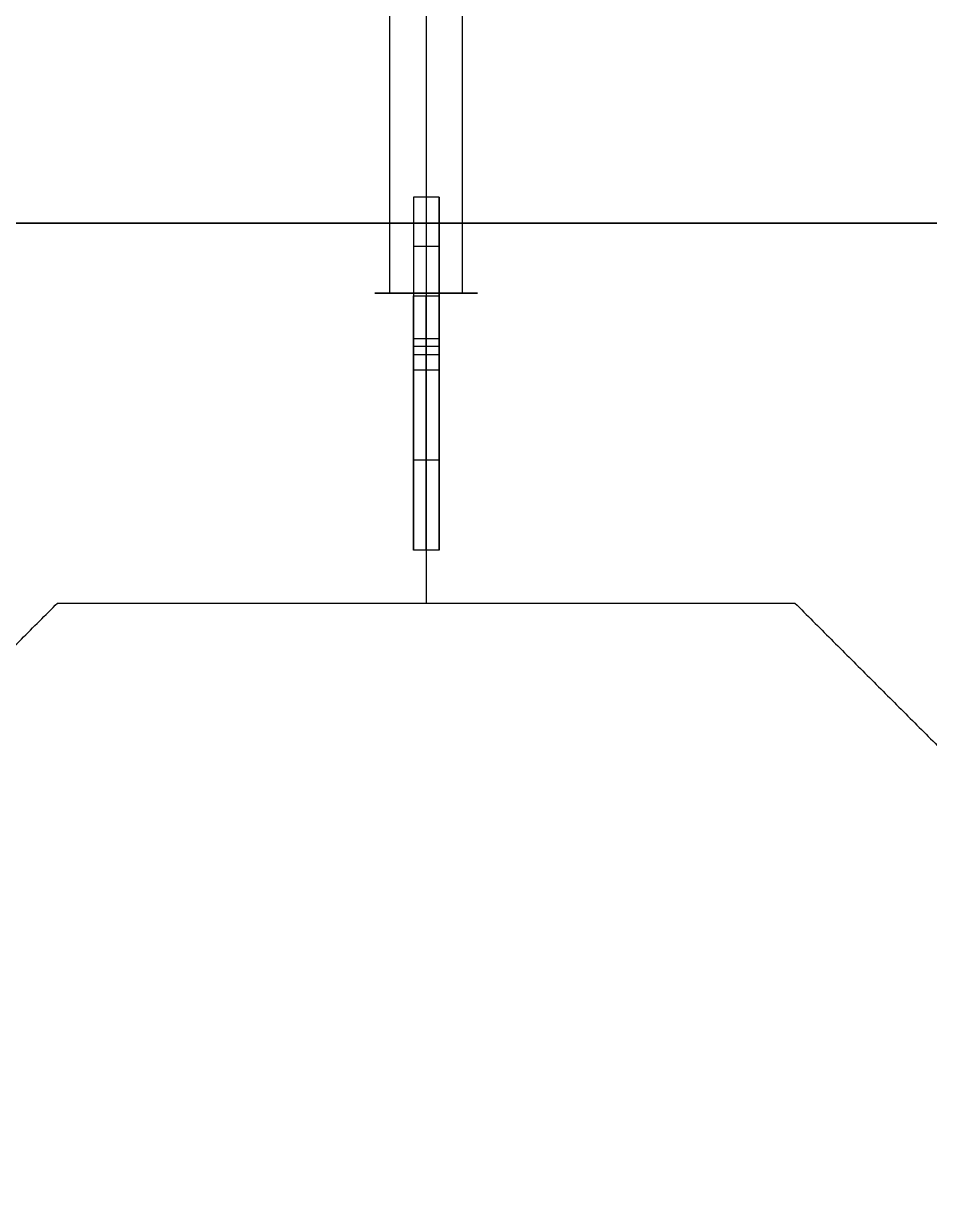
# Model space of a CAD drawing. Header units: millimetres. Extents: x 565 to 905, y -1671 to 168.
# Drawn here: x 703.7 to 774.2, y -162.1 to -72 of the extents above; entities that cross this region are included whole.
import ezdxf

# ---------------------------------------------------------------- set-up
doc = ezdxf.new("R2010")
doc.units = ezdxf.units.MM
doc.header["$MEASUREMENT"] = 0
doc.layers.add('V3', color=7, linetype='Continuous', true_color=0x000000)
doc.layers.add('V3 - steel', color=7, linetype='Continuous', true_color=0x191919)

msp = doc.modelspace()

# ---------------------------------------------------------------- linework, layer by layer
at = {"layer": 'V3'}
for p, q in [((735, -13.028, -15), (735, -117.113, -15)), ((888, -87.57, -15), (582, -87.57, -15))]:
    msp.add_line(p, q, dxfattribs=at)
for points in [[(735, -13.028), (735, -65.07), (735, -117.113)], [(582, -87.57), (735, -87.57), (888, -87.57)], [(661.334, -162.113), (683.834, -139.613), (706.334, -117.113)], [(661.334, -162.113, -15), (683.834, -139.613, -15), (706.334, -117.113, -15)], [(661.334, -162.113, -7.5), (683.834, -139.613, -7.5), (706.334, -117.113, -7.5)], [(706.334, -117.113, -15), (735, -117.113, -15), (763.666, -117.113, -15)], [(706.334, -117.113), (735, -117.113), (763.666, -117.113)], [(706.334, -117.113), (706.334, -117.113, -7.5), (706.334, -117.113, -15)], [(706.334, -117.113, -7.5), (735, -117.113, -7.5), (763.666, -117.113, -7.5)], [(735, -117.113), (735, -117.113, -7.5), (735, -117.113, -15)], [(763.666, -117.113), (763.666, -117.113, -7.5), (763.666, -117.113, -15)], [(763.666, -117.113), (786.166, -139.613), (808.666, -162.113)], [(763.666, -117.113, -15), (786.166, -139.613, -15), (808.666, -162.113, -15)], [(763.666, -117.113, -7.5), (786.166, -139.613, -7.5), (808.666, -162.113, -7.5)]]:
    msp.add_open_spline(points, degree=2, dxfattribs=at)
at = {"layer": 'V3 - steel'}
for p, q in [((735, -85.571, 349.457), (735, -93.226, 349.457)), ((735, -85.571, 92.628), (735, -93.226, 92.628)), ((736, -89.399, 349.457), (734, -89.399, 349.457)), ((736, -89.399, 92.628), (734, -89.399, 92.628)), ((732.172, -93.028, 350.544), (737.828, -93.028, 356.201)), ((732.172, -93.028, 356.201), (737.828, -93.028, 350.544)), ((732.172, -93.028, 93.714), (737.828, -93.028, 99.371)), ((732.172, -93.028, 99.371), (737.828, -93.028, 93.714)), ((736, -97.177, 363.755), (734, -97.177, 363.755)), ((736, -97.177, 106.926), (734, -97.177, 106.926)), ((735, -96.569, 367.202), (735, -97.784, 360.309)), ((735, -96.569, 110.372), (735, -97.784, 103.479)), ((734, -99, 367.415), (734, -99, 360.415)), ((734, -99, 346.415), (734, -99, 339.415)), ((734, -99, 110.585), (734, -99, 103.585)), ((734, -99, 89.585), (734, -99, 82.585)), ((736, -99, 367.415), (736, -99, 360.415)), ((736, -99, 346.415), (736, -99, 339.415)), ((736, -99, 110.585), (736, -99, 103.585)), ((736, -99, 89.585), (736, -99, 82.585)), ((734, -113, 353.415), (734, -106, 353.415)), ((734, -113, 96.585), (734, -106, 96.585)), ((736, -113, 353.415), (736, -106, 353.415)), ((736, -113, 96.585), (736, -106, 96.585))]:
    msp.add_line(p, q, dxfattribs=at)
for points in [[(732.172, -93.028, 350.544), (732.172, -53.028, 350.544), (732.172, -13.028, 350.544)], [(732.172, -93.028, 356.201), (732.172, -53.028, 356.201), (732.172, -13.028, 356.201)], [(732.172, -93.028, 93.714), (732.172, -53.028, 93.714), (732.172, -13.028, 93.714)], [(732.172, -93.028, 99.371), (732.172, -53.028, 99.371), (732.172, -13.028, 99.371)], [(737.828, -93.028, 356.201), (737.828, -53.028, 356.201), (737.828, -13.028, 356.201)], [(737.828, -93.028, 350.544), (737.828, -53.028, 350.544), (737.828, -13.028, 350.544)], [(737.828, -93.028, 99.371), (737.828, -53.028, 99.371), (737.828, -13.028, 99.371)], [(737.828, -93.028, 93.714), (737.828, -53.028, 93.714), (737.828, -13.028, 93.714)], [(736, -85.571, 349.457), (735, -85.571, 349.457), (734, -85.571, 349.457)], [(734, -85.571, 349.457), (734, -89.399, 349.457), (734, -93.226, 349.457)], [(736, -85.571, 92.628), (735, -85.571, 92.628), (734, -85.571, 92.628)], [(734, -85.571, 92.628), (734, -89.399, 92.628), (734, -93.226, 92.628)], [(736, -93.226, 349.457), (736, -89.399, 349.457), (736, -85.571, 349.457)], [(736, -93.226, 92.628), (736, -89.399, 92.628), (736, -85.571, 92.628)], [(734, -93.226, 349.457), (735, -93.226, 349.457), (736, -93.226, 349.457)], [(734, -93.226, 92.628), (735, -93.226, 92.628), (736, -93.226, 92.628)], [(734, -96.569, 367.202), (734, -97.177, 363.755), (734, -97.784, 360.309)], [(736, -96.569, 367.202), (735, -96.569, 367.202), (734, -96.569, 367.202)], [(734, -96.569, 110.372), (734, -97.177, 106.926), (734, -97.784, 103.479)], [(736, -96.569, 110.372), (735, -96.569, 110.372), (734, -96.569, 110.372)], [(736, -97.784, 360.309), (736, -97.177, 363.755), (736, -96.569, 367.202)], [(736, -97.784, 103.479), (736, -97.177, 106.926), (736, -96.569, 110.372)], [(734, -97.784, 360.309), (735, -97.784, 360.309), (736, -97.784, 360.309)], [(734, -97.784, 103.479), (735, -97.784, 103.479), (736, -97.784, 103.479)], [(736, -99, 339.415), (735, -99, 339.415), (734, -99, 339.415)], [(736, -99, 367.415), (735, -99, 367.415), (734, -99, 367.415)], [(736, -99, 360.415), (735, -99, 360.415), (734, -99, 360.415)], [(736, -99, 346.415), (735, -99, 346.415), (734, -99, 346.415)], [(736, -99, 82.585), (735, -99, 82.585), (734, -99, 82.585)], [(736, -99, 110.585), (735, -99, 110.585), (734, -99, 110.585)], [(736, -99, 103.585), (735, -99, 103.585), (734, -99, 103.585)], [(736, -99, 89.585), (735, -99, 89.585), (734, -99, 89.585)], [(736, -106, 353.415), (735, -106, 353.415), (734, -106, 353.415)], [(736, -106, 96.585), (735, -106, 96.585), (734, -106, 96.585)], [(736, -113, 353.415), (735, -113, 353.415), (734, -113, 353.415)], [(736, -113, 96.585), (735, -113, 96.585), (734, -113, 96.585)]]:
    msp.add_open_spline(points, degree=2, dxfattribs=at)
for points, weights, knots in [([(734, -85.571, 349.457), (734, -88.53, 339.415), (734, -99, 339.415), (734, -113, 339.415), (734, -113, 353.415), (734, -113, 367.415), (734, -99, 367.415), (734, -97.775, 367.415), (734, -96.569, 367.202)], [0.908929963511, 0.763499454841, 1, 0.707106781187, 1, 0.707106781187, 1, 0.965028346451, 0.9384079723], [1.814615, 1.814615, 1.814615, 9.424778, 9.424778, 18.849556, 18.849556, 28.274334, 28.274334, 29.399659, 29.399659, 29.399659]), ([(734, -85.571, 92.628), (734, -88.53, 82.585), (734, -99, 82.585), (734, -113, 82.585), (734, -113, 96.585), (734, -113, 110.585), (734, -99, 110.585), (734, -97.775, 110.585), (734, -96.569, 110.372)], [0.908929963511, 0.763499454841, 1, 0.707106781187, 1, 0.707106781187, 1, 0.965028346451, 0.9384079723], [1.814615, 1.814615, 1.814615, 9.424778, 9.424778, 18.849556, 18.849556, 28.274334, 28.274334, 29.399659, 29.399659, 29.399659]), ([(735, -85.571, 349.457), (735, -88.53, 339.415), (735, -99, 339.415), (735, -113, 339.415), (735, -113, 353.415), (735, -113, 367.415), (735, -99, 367.415), (735, -97.775, 367.415), (735, -96.569, 367.202)], [0.908929963511, 0.763499454841, 1, 0.707106781187, 1, 0.707106781187, 1, 0.965028346451, 0.9384079723], [1.814615, 1.814615, 1.814615, 9.424778, 9.424778, 18.849556, 18.849556, 28.274334, 28.274334, 29.399659, 29.399659, 29.399659]), ([(735, -85.571, 92.628), (735, -88.53, 82.585), (735, -99, 82.585), (735, -113, 82.585), (735, -113, 96.585), (735, -113, 110.585), (735, -99, 110.585), (735, -97.775, 110.585), (735, -96.569, 110.372)], [0.908929963511, 0.763499454841, 1, 0.707106781187, 1, 0.707106781187, 1, 0.965028346451, 0.9384079723], [1.814615, 1.814615, 1.814615, 9.424778, 9.424778, 18.849556, 18.849556, 28.274334, 28.274334, 29.399659, 29.399659, 29.399659]), ([(736, -85.571, 349.457), (736, -88.53, 339.415), (736, -99, 339.415), (736, -113, 339.415), (736, -113, 353.415), (736, -113, 367.415), (736, -99, 367.415), (736, -97.775, 367.415), (736, -96.569, 367.202)], [0.908929963511, 0.763499454841, 1, 0.707106781187, 1, 0.707106781187, 1, 0.965028346451, 0.9384079723], [1.814615, 1.814615, 1.814615, 9.424778, 9.424778, 18.849556, 18.849556, 28.274334, 28.274334, 29.399659, 29.399659, 29.399659]), ([(736, -85.571, 92.628), (736, -88.53, 82.585), (736, -99, 82.585), (736, -113, 82.585), (736, -113, 96.585), (736, -113, 110.585), (736, -99, 110.585), (736, -97.775, 110.585), (736, -96.569, 110.372)], [0.908929963511, 0.763499454841, 1, 0.707106781187, 1, 0.707106781187, 1, 0.965028346451, 0.9384079723], [1.814615, 1.814615, 1.814615, 9.424778, 9.424778, 18.849556, 18.849556, 28.274334, 28.274334, 29.399659, 29.399659, 29.399659]), ([(737.828, -93.028, 356.201), (740.657, -93.028, 353.372), (737.828, -93.028, 350.544), (735, -93.028, 347.716), (732.172, -93.028, 350.544), (729.343, -93.028, 353.372), (732.172, -93.028, 356.201), (735, -93.028, 359.029), (737.828, -93.028, 356.201)], [1, 0.707106781187, 1, 0.707106781187, 1, 0.707106781187, 1, 0.707106781187, 1], [0, 0, 0, 6.283185, 6.283185, 12.566371, 12.566371, 18.849556, 18.849556, 25.132741, 25.132741, 25.132741]), ([(737.828, -93.028, 99.371), (740.657, -93.028, 96.543), (737.828, -93.028, 93.714), (735, -93.028, 90.886), (732.172, -93.028, 93.714), (729.343, -93.028, 96.543), (732.172, -93.028, 99.371), (735, -93.028, 102.199), (737.828, -93.028, 99.371)], [1, 0.707106781187, 1, 0.707106781187, 1, 0.707106781187, 1, 0.707106781187, 1], [0, 0, 0, 6.283185, 6.283185, 12.566371, 12.566371, 18.849556, 18.849556, 25.132741, 25.132741, 25.132741]), ([(734, -97.784, 360.309), (734, -98.388, 360.415), (734, -99, 360.415), (734, -106, 360.415), (734, -106, 353.415), (734, -106, 346.415), (734, -99, 346.415), (734, -95.311, 346.415), (734, -93.226, 349.457)], [0.9384079723, 0.965028346451, 1, 0.707106781187, 1, 0.707106781187, 1, 0.820838527322, 0.860861598569], [45.998565, 45.998565, 45.998565, 47.12389, 47.12389, 56.548668, 56.548668, 65.973446, 65.973446, 71.73854, 71.73854, 71.73854]), ([(734, -97.784, 103.479), (734, -98.388, 103.585), (734, -99, 103.585), (734, -106, 103.585), (734, -106, 96.585), (734, -106, 89.585), (734, -99, 89.585), (734, -95.311, 89.585), (734, -93.226, 92.628)], [0.9384079723, 0.965028346451, 1, 0.707106781187, 1, 0.707106781187, 1, 0.820838527322, 0.860861598569], [45.998565, 45.998565, 45.998565, 47.12389, 47.12389, 56.548668, 56.548668, 65.973446, 65.973446, 71.73854, 71.73854, 71.73854]), ([(735, -97.784, 360.309), (735, -98.388, 360.415), (735, -99, 360.415), (735, -106, 360.415), (735, -106, 353.415), (735, -106, 346.415), (735, -99, 346.415), (735, -95.311, 346.415), (735, -93.226, 349.457)], [0.9384079723, 0.965028346451, 1, 0.707106781187, 1, 0.707106781187, 1, 0.820838527322, 0.860861598569], [45.998565, 45.998565, 45.998565, 47.12389, 47.12389, 56.548668, 56.548668, 65.973446, 65.973446, 71.73854, 71.73854, 71.73854]), ([(735, -97.784, 103.479), (735, -98.388, 103.585), (735, -99, 103.585), (735, -106, 103.585), (735, -106, 96.585), (735, -106, 89.585), (735, -99, 89.585), (735, -95.311, 89.585), (735, -93.226, 92.628)], [0.9384079723, 0.965028346451, 1, 0.707106781187, 1, 0.707106781187, 1, 0.820838527322, 0.860861598569], [45.998565, 45.998565, 45.998565, 47.12389, 47.12389, 56.548668, 56.548668, 65.973446, 65.973446, 71.73854, 71.73854, 71.73854]), ([(736, -97.784, 360.309), (736, -98.388, 360.415), (736, -99, 360.415), (736, -106, 360.415), (736, -106, 353.415), (736, -106, 346.415), (736, -99, 346.415), (736, -95.311, 346.415), (736, -93.226, 349.457)], [0.9384079723, 0.965028346451, 1, 0.707106781187, 1, 0.707106781187, 1, 0.820838527322, 0.860861598569], [45.998565, 45.998565, 45.998565, 47.12389, 47.12389, 56.548668, 56.548668, 65.973446, 65.973446, 71.73854, 71.73854, 71.73854]), ([(736, -97.784, 103.479), (736, -98.388, 103.585), (736, -99, 103.585), (736, -106, 103.585), (736, -106, 96.585), (736, -106, 89.585), (736, -99, 89.585), (736, -95.311, 89.585), (736, -93.226, 92.628)], [0.9384079723, 0.965028346451, 1, 0.707106781187, 1, 0.707106781187, 1, 0.820838527322, 0.860861598569], [45.998565, 45.998565, 45.998565, 47.12389, 47.12389, 56.548668, 56.548668, 65.973446, 65.973446, 71.73854, 71.73854, 71.73854])]:
    msp.add_rational_spline(points, weights, degree=2, knots=knots, dxfattribs=at)

doc.saveas('drawing.dxf')
